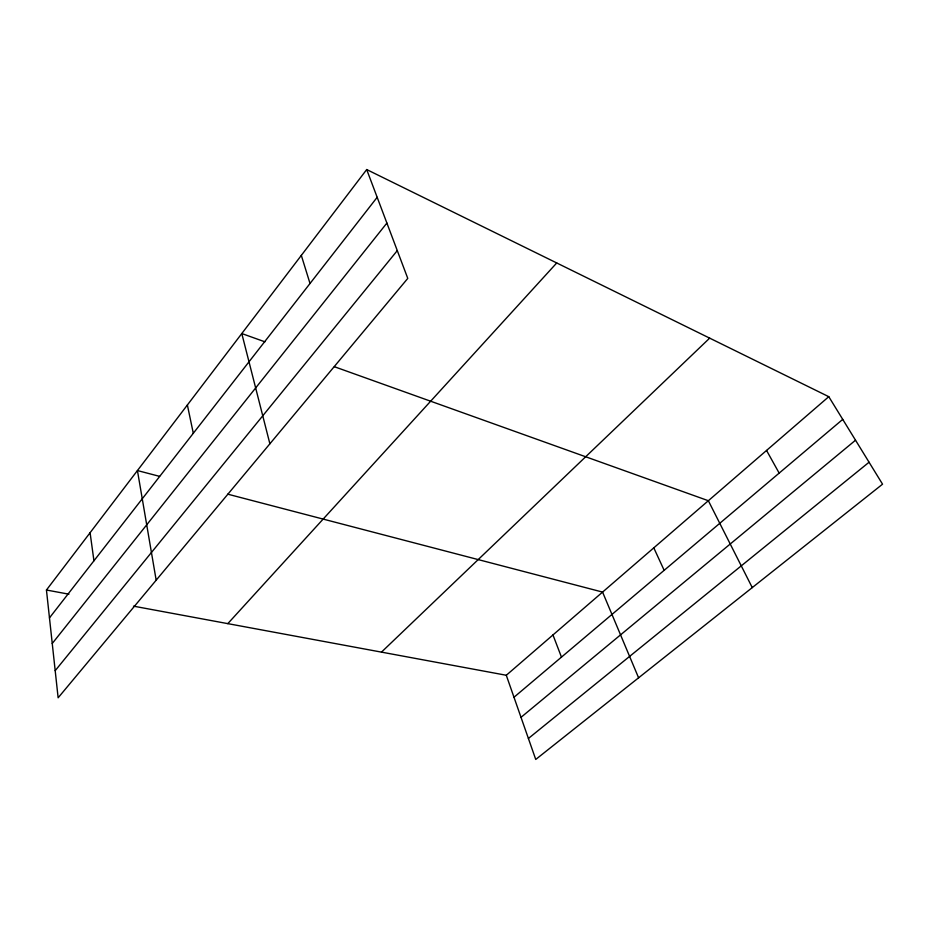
<?xml version="1.0" encoding="UTF-8"?>
<svg xmlns="http://www.w3.org/2000/svg" width="929" height="929" viewBox="0 0 929 929"><rect width="100%" height="100%" fill="white"/><g stroke="black" fill="none" stroke-linecap="round" stroke-linejoin="round"><path stroke-width="1.39" d="M366.7 169.554L407.773 278.398L58.132 697.795L46.45 590.02L366.7 169.554L828.784 396.683L882.55 484.183L535.743 759.446L506.293 675.267L133.474 606.149M49.469 617.878L377.174 197.308M52.245 643.495L386.894 223.065M55.194 670.657L397.287 250.609M227.802 623.638L556.726 262.965M381.471 652.123L709.675 338.133M506.293 675.267L828.784 396.683M513.981 697.261L842.731 419.385M521.006 717.339L855.528 440.207M528.404 738.474L869.056 462.236M46.45 590.02L68.92 594.188M159.591 476.356L137.434 470.562L156.177 580.195M227.779 494.17L602.573 592.087L638.595 677.81M264.928 341.826L241.795 333.546L269.886 443.795M334.359 366.711L708.351 500.719L752.258 587.604M766.553 450.449L779.164 473.116M653.795 547.843L664.154 570.325M552.964 634.937L561.464 657.117M301.321 255.394L310.019 283.484M187.379 404.986L193.302 433.286M90.09 532.723L93.945 560.791"/></g></svg>
